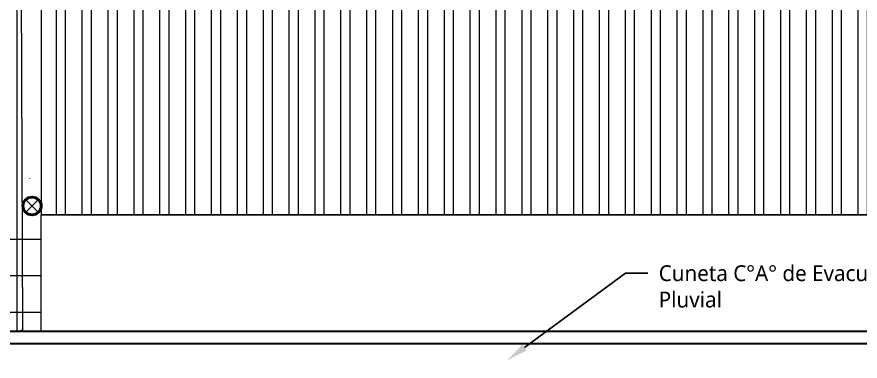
# Model space of a CAD drawing. Header units: metres. Extents: x 27 to 147, y -173 to 8.
# Drawn here: x 120.62 to 127.55, y -51.38 to -48.55 of the extents above; entities that cross this region are included whole.
import ezdxf
from ezdxf import colors
from ezdxf.entities.mleader import LeaderData, LeaderLine
from ezdxf.math import Vec2, Vec3

# ---------------------------------------------------------------- set-up
doc = ezdxf.new("R2010")
doc.units = ezdxf.units.M
doc.linetypes.add('Rayas', pattern=[282.222223, 141.111112, -141.111112])
for name, color, linetype, lineweight in [('A-TRAZO', 7, 'Continuous', 5), ('A_MUROS-02', 2, 'Continuous', 15), ('barandas tipo 1', 200, 'Continuous', 20), ('Estructura – Carga_Pluma_Nº__20', 1, 'Continuous', 0), ('GRAFO 0 BLANCO', 7, 'Continuous', 0), ('GRAFO 4', 7, 'Continuous', 30), ('letras sr', 7, 'Continuous', 5), ('Mobiliario interno', 251, 'Continuous', 0), ('PROYECCION LOSA', 7, 'Rayas', 5), ('Tabiques El', 7, 'Continuous', 15)]:
    doc.layers.add(name, color=color, linetype=linetype, lineweight=lineweight)
doc.layers.add('Mobiliario', color=7, linetype='Continuous', lineweight=0, true_color=0x7f7f7f)
doc.styles.add('Santa Rosa 1 50', font='trebuc.ttf')

msp = doc.modelspace()

# ---------------------------------------------------------------- hatches: boundary and pattern name
at = {"layer": 'Mobiliario interno'}
h = msp.add_hatch(dxfattribs=at)
h.set_pattern_fill('STEEL', color=256, scale=1.7, angle=45)
h.set_pattern_definition([(90, (287.6245, 279.56074), (-0.2125, 0), []), (90, (287.54938, 279.63587), (-0.2125, 0), [])])
h.paths.add_polyline_path([(132.5568, -48.3288), (127.7904, -48.3253), (120.8226, -48.3221), (120.8235, -50.1716), (131.2346, -50.175), (131.2349, -54.328), (132.6365, -54.328), (132.6365, -48.3288)])

# ---------------------------------------------------------------- linework, layer by layer
at = {"layer": 'A-TRAZO', "color": 18, "lineweight": 30, "true_color": 0x000000}
msp.add_line((120.8238, -50.1756), (130.6569, -50.1744), dxfattribs=at)
at = {"layer": 'A_MUROS-02', "lineweight": 40}
msp.add_circle((120.7492, -50.1036), 0.075, dxfattribs=at)
msp.add_circle((120.7492, -50.1036), 0.075, dxfattribs=at)
msp.add_circle((120.7492, -50.1036), 0.075, dxfattribs=at)
msp.add_circle((120.7492, -50.1036), 0.075, dxfattribs=at)
msp.add_circle((120.7492, -50.1036), 0.075, dxfattribs=at)
msp.add_circle((120.7492, -50.1036), 0.075, dxfattribs=at)
at = {"layer": 'barandas tipo 1'}
msp.add_lwpolyline([(120.6242, -48.3286), (120.6242, -51.1359), (120.6726, -51.1235), (120.6617, -48.3286)], dxfattribs=at)
at = {"layer": 'Estructura – Carga_Pluma_Nº__20', "linetype": 'Continuous'}
msp.add_circle((120.7492, -50.1036), 0.067, dxfattribs=at)
msp.add_circle((120.7492, -50.1036), 0.067, dxfattribs=at)
msp.add_circle((120.7492, -50.1036), 0.067, dxfattribs=at)
msp.add_circle((120.7492, -50.1036), 0.067, dxfattribs=at)
msp.add_circle((120.7492, -50.1036), 0.067, dxfattribs=at)
msp.add_circle((120.7492, -50.1036), 0.067, dxfattribs=at)
at = {"layer": 'GRAFO 0 BLANCO', "linetype": 'Rayas'}
for p, q in [((120.7966, -50.0562), (120.7018, -50.151)), ((120.7018, -50.0562), (120.7966, -50.151)), ((120.7966, -50.0562), (120.7018, -50.151)), ((120.7018, -50.0562), (120.7966, -50.151)), ((120.7966, -50.0562), (120.7018, -50.151)), ((120.7018, -50.0562), (120.7966, -50.151)), ((120.7966, -50.0562), (120.7018, -50.151)), ((120.7018, -50.0562), (120.7966, -50.151)), ((120.7966, -50.0562), (120.7018, -50.151)), ((120.7018, -50.0562), (120.7966, -50.151)), ((120.7966, -50.0562), (120.7018, -50.151)), ((120.7018, -50.0562), (120.7966, -50.151))]:
    msp.add_line(p, q, dxfattribs=at)
at = {"layer": 'GRAFO 4', "linetype": 'Continuous'}
for p, q in [((131.2348, -51.1359), (90.0928, -51.1359)), ((90.1928, -51.2359), (131.1348, -51.2359))]:
    msp.add_line(p, q, dxfattribs=at)
at = {"layer": 'Mobiliario', "linetype": 'Continuous', "elevation": 0.5}
msp.add_lwpolyline([(120.7269, -49.8744), (120.7269, -49.877)], dxfattribs=at)
at = {"layer": 'PROYECCION LOSA'}
msp.add_lwpolyline([(127.5119, -50.1747), (130.6569, -50.1747), (130.6569, -51.1359), (131.2348, -51.1359), (131.2348, -54.328), (132.5586, -54.328), (132.5586, -48.3275), (120.8231, -48.3275), (120.8231, -50.1747)], dxfattribs=at)
at = {"layer": 'PROYECCION LOSA', "color": 251, "true_color": 0x636466}
msp.add_lwpolyline([(120.8245, -51.1359), (120.8238, -50.1756), (130.6569, -50.1744), (130.6569, -51.1359)], dxfattribs=at)
at = {"layer": 'Tabiques El', "color": 251, "true_color": 0x636466}
for p, q in [((120.8239, -50.3786), (117.3395, -50.3786)), ((120.8241, -50.6786), (117.3395, -50.6786)), ((120.8243, -50.9786), (117.3395, -50.9786))]:
    msp.add_line(p, q, dxfattribs=at)

# ---------------------------------------------------------------- leaders
at = {"layer": 'letras sr'}
ml = msp.add_multileader_mtext('Standard', dxfattribs=at)
ml.set_content('Cuneta C°A° de Evacuación Pluvial', color=256, style='Santa Rosa 1 50')
ml.set_leader_properties()
ml.build(insert=Vec2(0, 0))
ml.multileader.update_dxf_attribs({"text_right_attachment_type": 6, "dogleg_length": 0.36, "arrow_head_size": 0.18})
ctx = ml.context
ctx.base_point, ctx.char_height, ctx.arrow_head_size, ctx.landing_gap_size, ctx.plane_origin = Vec3(125.8074, -50.6575), 0.13, 0.18, 0.09, Vec3(124.9921, -50.3607)
ctx.right_attachment = 6
notes = []
notes.append((ctx, [(0, (1, 1, 0), (125.6248, -50.6575), (1, 0), 0.1826, [(0, [(124.6508, -51.3743)], 0, [])])]))
ctx.mtext.insert, ctx.mtext.width, ctx.mtext.flow_direction = Vec3(125.8974, -50.5916), 2.148743, 5
for ctx, leaders in notes:
    for number, flags, end, landing, length, lines in leaders:
        leader = LeaderData()
        leader.index, (leader.has_last_leader_line, leader.has_dogleg_vector, leader.attachment_direction) = number, flags
        leader.last_leader_point, leader.dogleg_vector, leader.dogleg_length = Vec3(end), Vec3(landing), length
        for number, points, colour, breaks in lines:
            line = LeaderLine()
            line.index, line.vertices, line.color, line.breaks = number, Vec3.list(points), colors.encode_raw_color(colour), breaks
            leader.lines.append(line)
        ctx.leaders.append(leader)

doc.saveas('drawing.dxf')
